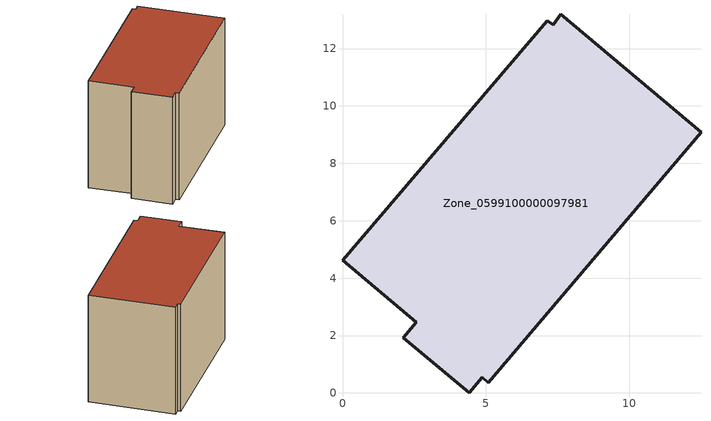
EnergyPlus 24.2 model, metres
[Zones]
Zone_0599100000097981
 floor ground (C_G): 2.12,1.93 2.57,2.46 0,4.62 7.14,12.97 7.34,12.82 7.61,13.2 12.49,9.08 5.08,0.36 4.87,0.54 4.42,0 z0
 wall outside (C_F): 2.57,2.46 2.12,1.93 4.42,0 4.87,0.54 5.08,0.36 12.49,9.08 7.61,13.2 7.34,12.82 7.14,12.97 0,4.62 2.57,2.46 z0:8.55
 roof outside (C_R): 12.49,9.08 7.61,13.2 7.34,12.82 7.14,12.97 0,4.62 2.57,2.46 2.12,1.93 4.42,0 4.87,0.54 5.08,0.36 z8.55
[BUILDING]
Pand.0599100000097981: North Axis=0; Terrain=City; Loads Convergence Tolerance Value=0.04; Temperature Convergence Tolerance Value=0.4; Solar Distribution=FullExterior; Maximum Number of Warmup Days=25; Minimum Number of Warmup Days=1
[Site:Location]
Rotterdam.The.Hague.AP_ZH_NLD Design_Conditions: Latitude=51.96; Longitude=4.45; Time Zone=1; Elevation=-4.5
[SITE:GROUNDTEMPERATURE:BUILDINGSURFACE]
18, 18, 18, 18, 18, 18, 18, 18, 18, 18, 18, 18
[MATERIAL] Thermal Absorptance=0.9; Solar Absorptance=0.7; Visible Absorptance=0.7
Name | Roughness | Thickness | Conductivity | Density | Specific Heat
G.TI.1946-1964 | MediumSmooth | 0.15 | 1 | 540 | 1210
F.TI.1946-1964 | Rough | 0.3 | 0.857143 | 1920 | 840
R.TI.1946-1964 | MediumRough | 0.2 | 0.277778 | 1500 | 1000
[CONSTRUCTION]
C_G: G.TI.1946-1964
C_F: F.TI.1946-1964
C_R: R.TI.1946-1964
[ZONE]
Zone_0599100000097981: Type=1; Multiplier=1; Ceiling Height=Autocalculate; Volume=Autocalculate; Floor Area=autocalculate; Part of Total Floor Area=Yes
[ZONEINFILTRATION:DESIGNFLOWRATE]
Infil_Zone_0599100000097981: Zone or ZoneList or Space or SpaceList=Zone_0599100000097981; Schedule=AlwaysOn; Design Flow Rate Calculation Method=Flow/Area; Flow Rate per Floor Area=0.003; Constant Term Coefficient=1; Temperature Term Coefficient=0; Velocity Term Coefficient=0; Velocity Squared Term Coefficient=0
[HVACTEMPLATE:ZONE:IDEALLOADSAIRSYSTEM]
Zone_0599100000097981: Maximum Heating Supply Air Temperature=50; Minimum Cooling Supply Air Temperature=13; Maximum Heating Supply Air Humidity Ratio=0.0156; Minimum Cooling Supply Air Humidity Ratio=0.0077; Heating Limit=NoLimit; Cooling Limit=NoLimit; Dehumidification Control Type=ConstantSensibleHeatRatio; Cooling Sensible Heat Ratio=0.7; Dehumidification Setpoint=60; Humidification Control Type=None; Humidification Setpoint=30; Outdoor Air Method=None; Outdoor Air Flow Rate per Person=0.00944; Outdoor Air Flow Rate per Zone Floor Area=0; Outdoor Air Flow Rate per Zone=0; Demand Controlled Ventilation Type=None; Outdoor Air Economizer Type=NoEconomizer; Heat Recovery Type=None; Sensible Heat Recovery Effectiveness=0.7; Latent Heat Recovery Effectiveness=0.65
[ZONECONTROL:THERMOSTAT]
ThermostatControl_Zone_0599100000097981: Zone or ZoneList=Zone_0599100000097981; Control Type Schedule=DualSetpointControlType; Control 1=Thermostat_Zone_0599100000097981; Temperature Difference Between Cutout And Setpoint=0
[THERMOSTATSETPOINT:DUALSETPOINT]
Thermostat_Zone_0599100000097981: Heating Setpoint Temperature Schedule=HeatingSetpoint_Zone_0599100000097981; Cooling Setpoint Temperature Schedule=CoolingSetpoint_Zone_0599100000097981
[SCHEDULE:COMPACT]
HeatingSetpoint_Zone_0599100000097981: Through: 12/31, For: AllDays, Until: 24:00, 21
CoolingSetpoint_Zone_0599100000097981: Through: 12/31, For: AllDays, Until: 24:00, 24
DualSetpointControlType: Through: 12/31, For: AllDays, Until: 24:00, 4
AlwaysOn: Through: 12/31, For: AllDays, Until: 24:00, 1
